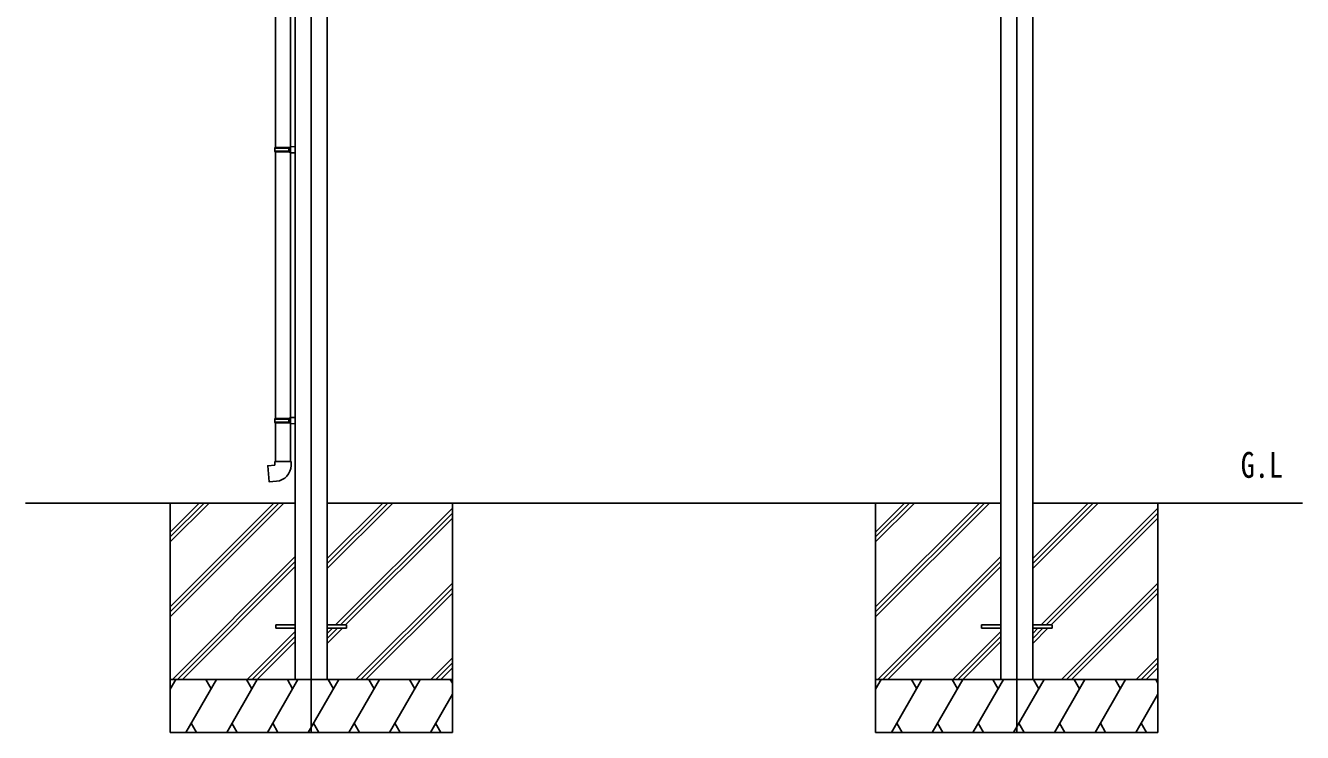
# Model space of a CAD drawing. Units: millimetres, scale not verified. Extents: x -10512 to 10512, y -7425 to 7425.
# Drawn here: x -2872 to 748, y -4162 to -2159 of the extents above; entities that cross this region are included whole.
import ezdxf
from ezdxf.enums import TextEntityAlignment as Align

# ---------------------------------------------------------------- set-up
doc = ezdxf.new("R2010")
doc.units = ezdxf.units.MM
doc.header["$LTSCALE"] = 30
for name, color, linetype in [('0-2_USER1', 3, 'Continuous'), ('0-3_YKK_12', 2, 'Continuous'), ('0-4_YKK_13', 4, 'Continuous'), ('0-5_YKK_A1', 4, 'Continuous')]:
    doc.layers.add(name, color=color, linetype=linetype)
doc.styles.add('ＭＳ ゴシック', font='')
doc.styles.get('ＭＳ ゴシック').set_extended_font_data('MS Gothic')

msp = doc.modelspace()

# ---------------------------------------------------------------- linework, layer by layer
at = {"layer": '0-3_YKK_12'}
for p, q in [((-2062.45, -1218.93), (-2062.45, -4162.5)), ((-62.45, -1218.93), (-62.45, -4162.5))]:
    msp.add_line(p, q, dxfattribs=at)
at = {"layer": '0-4_YKK_13'}
for p, q in [((-2163.65, -1488.57), (-2163.65, -2505.25)), ((-2121.65, -1491.13), (-2121.65, -2502.7)), ((-2165.65, -2507.25), (-2164.65, -2505.25)), ((-2165.65, -2507.25), (-2121.65, -2507.25)), ((-2165.65, -2507.25), (-2165.65, -2515.25)), ((-2165.65, -2515.25), (-2121.65, -2515.25)), ((-2165.65, -2515.25), (-2164.65, -2517.25)), ((-2164.65, -2505.25), (-2121.65, -2505.25)), ((-2164.65, -2517.25), (-2121.65, -2517.25)), ((-2163.65, -2517.25), (-2163.65, -3272.94)), ((-2126.13, -2507.25), (-2126.56, -2505.25)), ((-2123.65, -2502.75), (-2107.65, -2502.28)), ((-2123.65, -2504.75), (-2123.65, -2502.75)), ((-2123.65, -2504.75), (-2121.65, -2504.75)), ((-2123.65, -2519.75), (-2123.65, -2517.75)), ((-2123.65, -2519.75), (-2107.65, -2520.23)), ((-2121.65, -2519.81), (-2121.65, -3270.38)), ((-2107.65, -2502.28), (-2107.65, -2520.23)), ((-2165.65, -3274.94), (-2164.65, -3272.94)), ((-2165.65, -3274.94), (-2121.65, -3274.94)), ((-2165.65, -3274.94), (-2165.65, -3282.94)), ((-2165.65, -3282.94), (-2121.65, -3282.94)), ((-2165.65, -3282.94), (-2164.65, -3284.94)), ((-2164.65, -3272.94), (-2121.65, -3272.94)), ((-2164.65, -3284.94), (-2121.65, -3284.94)), ((-2163.65, -3284.94), (-2163.65, -3394.94)), ((-2126.13, -3274.94), (-2126.56, -3272.94)), ((-2123.65, -3270.44), (-2107.65, -3269.97)), ((-2123.65, -3272.44), (-2123.65, -3270.44)), ((-2123.65, -3272.44), (-2121.65, -3272.44)), ((-2123.65, -3287.44), (-2123.65, -3285.44)), ((-2123.65, -3287.44), (-2107.65, -3287.91)), ((-2121.65, -3287.5), (-2121.65, -3394.94)), ((-2107.65, -3269.97), (-2107.65, -3287.91)), ((-2165.65, -3394.94), (-2119.65, -3394.94)), ((-2165.65, -3404.94), (-2165.65, -3394.94)), ((-2119.65, -3394.94), (-2119.65, -3405.86)), ((-2162.45, -3858), (-2162.45, -3867)), ((-2162.45, -3858), (-2107.65, -3858)), ((-2162.45, -3867), (-2107.65, -3867)), ((-2017.25, -3858), (-1962.45, -3858)), ((-2017.25, -3867), (-1962.45, -3867)), ((-1962.45, -3858), (-1962.45, -3867)), ((-162.45, -3858), (-162.45, -3867)), ((-162.45, -3858), (-107.65, -3858)), ((-162.45, -3867), (-107.65, -3867)), ((-17.25, -3858), (37.55, -3858)), ((-17.25, -3867), (37.55, -3867)), ((37.55, -3858), (37.55, -3867))]:
    msp.add_line(p, q, dxfattribs=at)
for points in [[(-2126.13, -2507.25), (-2126.13, -2515.25), (-2126.56, -2517.25)], [(-2123.65, -2517.75), (-2121.65, -2517.75), (-2121.65, -2504.75)], [(-2126.13, -3274.94), (-2126.13, -3282.94), (-2126.56, -3284.94)], [(-2123.65, -3285.44), (-2121.65, -3285.44), (-2121.65, -3272.44)], [(-2160.73, -3450.69), (-2181.57, -3452.51), (-2185.57, -3406.69), (-2165.65, -3404.94)]]:
    msp.add_lwpolyline(points, dxfattribs=at)
msp.add_arc((-2164.65, -3405.86), 45, 275, 0, dxfattribs=at)
at = {"layer": '0-5_YKK_A1'}
for p, q in [((-2107.65, -1183.5), (-2107.65, -4012.5)), ((-2017.25, -1183.5), (-2017.25, -4012.5)), ((-107.65, -1183.5), (-107.65, -4012.5)), ((-17.25, -1183.5), (-17.25, -4012.5)), ((-2872.45, -3512.5), (-2107.65, -3512.5)), ((-2462.45, -3512.5), (-2462.45, -4162.5)), ((-2462.45, -3806.68), (-2168.27, -3512.5)), ((-2462.45, -3820.82), (-2154.13, -3512.5)), ((-2462.45, -3834.96), (-2139.99, -3512.5)), ((-2462.45, -3622.83), (-2352.12, -3512.5)), ((-2462.45, -3608.69), (-2366.26, -3512.5)), ((-2462.45, -3594.55), (-2380.4, -3512.5)), ((-2017.25, -3512.5), (-107.65, -3512.5)), ((-2017.25, -3698.13), (-1831.62, -3512.5)), ((-2017.25, -3683.99), (-1845.76, -3512.5)), ((-2017.25, -3669.85), (-1859.9, -3512.5)), ((-1993.27, -3858), (-1662.45, -3527.18)), ((-1979.13, -3858), (-1662.45, -3541.32)), ((-1662.45, -3512.5), (-1662.45, -4162.5)), ((-462.45, -3512.5), (-462.45, -4162.5)), ((-462.45, -3806.68), (-168.27, -3512.5)), ((-462.45, -3820.82), (-154.13, -3512.5)), ((-462.45, -3834.96), (-139.99, -3512.5)), ((-462.45, -3622.83), (-352.12, -3512.5)), ((-462.45, -3608.69), (-366.26, -3512.5)), ((-462.45, -3594.55), (-380.4, -3512.5)), ((-17.25, -3512.5), (747.55, -3512.5)), ((-17.25, -3698.13), (168.38, -3512.5)), ((-17.25, -3683.99), (154.24, -3512.5)), ((-17.25, -3669.85), (140.1, -3512.5)), ((6.73, -3858), (337.55, -3527.18)), ((20.87, -3858), (337.55, -3541.32)), ((337.55, -3512.5), (337.55, -4162.5)), ((-1964.99, -3858), (-1662.45, -3555.46)), ((35.01, -3858), (337.55, -3555.46)), ((-2456.14, -4012.5), (-2107.65, -3664.01)), ((-2442, -4012.5), (-2107.65, -3678.15)), ((-2427.86, -4012.5), (-2107.65, -3692.29)), ((-456.14, -4012.5), (-107.65, -3664.01)), ((-442, -4012.5), (-107.65, -3678.15)), ((-427.86, -4012.5), (-107.65, -3692.29)), ((-1935.64, -4012.5), (-1662.45, -3739.31)), ((-1921.5, -4012.5), (-1662.45, -3753.45)), ((64.36, -4012.5), (337.55, -3739.31)), ((78.5, -4012.5), (337.55, -3753.45)), ((-1907.36, -4012.5), (-1662.45, -3767.59)), ((92.64, -4012.5), (337.55, -3767.59)), ((-2017.25, -3910.26), (-1973.99, -3867)), ((-2017.25, -3881.98), (-2002.27, -3867)), ((-2017.25, -3896.12), (-1988.13, -3867)), ((-17.25, -3910.26), (26.01, -3867)), ((-17.25, -3881.98), (-2.27, -3867)), ((-17.25, -3896.12), (11.87, -3867)), ((-2244.01, -4012.5), (-2107.65, -3876.14)), ((-2229.87, -4012.5), (-2107.65, -3890.28)), ((-2215.72, -4012.5), (-2107.65, -3904.43)), ((-244.01, -4012.5), (-107.65, -3876.14)), ((-229.87, -4012.5), (-107.65, -3890.28)), ((-215.72, -4012.5), (-107.65, -3904.43)), ((-1723.51, -4012.5), (-1662.45, -3951.44)), ((-1709.37, -4012.5), (-1662.45, -3965.58)), ((-1695.22, -4012.5), (-1662.45, -3979.73)), ((276.49, -4012.5), (337.55, -3951.44)), ((290.63, -4012.5), (337.55, -3965.58)), ((304.78, -4012.5), (337.55, -3979.73)), ((-1662.45, -4012.5), (-2462.45, -4012.5)), ((-2462.45, -4040), (-2446.57, -4012.5)), ((-2417.7, -4162.5), (-2331.1, -4012.5)), ((-2346.1, -4038.48), (-2361.1, -4012.5)), ((-2302.23, -4162.5), (-2215.63, -4012.5)), ((-2230.63, -4038.48), (-2245.63, -4012.5)), ((-2186.76, -4162.5), (-2100.16, -4012.5)), ((-2115.16, -4038.48), (-2130.16, -4012.5)), ((-2071.29, -4162.5), (-1984.69, -4012.5)), ((-1999.69, -4038.48), (-2014.69, -4012.5)), ((-1955.82, -4162.5), (-1869.22, -4012.5)), ((-1884.22, -4038.48), (-1899.22, -4012.5)), ((-1840.35, -4162.5), (-1753.75, -4012.5)), ((-1783.75, -4012.5), (-1768.75, -4038.48)), ((-1668.28, -4012.5), (-1662.45, -4022.6)), ((337.55, -4012.5), (-462.45, -4012.5)), ((-462.45, -4040), (-446.57, -4012.5)), ((-417.7, -4162.5), (-331.1, -4012.5)), ((-346.1, -4038.48), (-361.1, -4012.5)), ((-302.23, -4162.5), (-215.63, -4012.5)), ((-230.63, -4038.48), (-245.63, -4012.5)), ((-186.76, -4162.5), (-100.16, -4012.5)), ((-115.16, -4038.48), (-130.16, -4012.5)), ((-71.29, -4162.5), (15.31, -4012.5)), ((0.31, -4038.48), (-14.69, -4012.5)), ((44.18, -4162.5), (130.78, -4012.5)), ((115.78, -4038.48), (100.78, -4012.5)), ((159.65, -4162.5), (246.25, -4012.5)), ((216.25, -4012.5), (231.25, -4038.48)), ((331.72, -4012.5), (337.55, -4022.6)), ((-1724.88, -4162.5), (-1662.45, -4054.36)), ((275.12, -4162.5), (337.55, -4054.36)), ((-2462.45, -4162.5), (-1662.45, -4162.5)), ((-2402.71, -4136.52), (-2387.71, -4162.5)), ((-2287.24, -4136.52), (-2272.24, -4162.5)), ((-2171.76, -4136.52), (-2156.76, -4162.5)), ((-2056.29, -4136.52), (-2041.3, -4162.5)), ((-1940.82, -4136.52), (-1925.83, -4162.5)), ((-1825.35, -4136.52), (-1810.36, -4162.5)), ((-1709.89, -4136.52), (-1694.89, -4162.5)), ((-462.45, -4162.5), (337.55, -4162.5)), ((-402.71, -4136.52), (-387.71, -4162.5)), ((-287.24, -4136.52), (-272.24, -4162.5)), ((-171.76, -4136.52), (-156.76, -4162.5)), ((-56.29, -4136.52), (-41.3, -4162.5)), ((59.18, -4136.52), (74.17, -4162.5)), ((174.65, -4136.52), (189.64, -4162.5)), ((290.11, -4136.52), (305.11, -4162.5))]:
    msp.add_line(p, q, dxfattribs=at)

# ---------------------------------------------------------------- texts
at = {"layer": '0-2_USER1', "style": 'ＭＳ ゴシック', "width": 0.8}
msp.add_text('G.L', height=73.31, dxfattribs=at).set_placement((572.5, -3463), align=Align.BOTTOM_LEFT)

doc.saveas('drawing.dxf')
